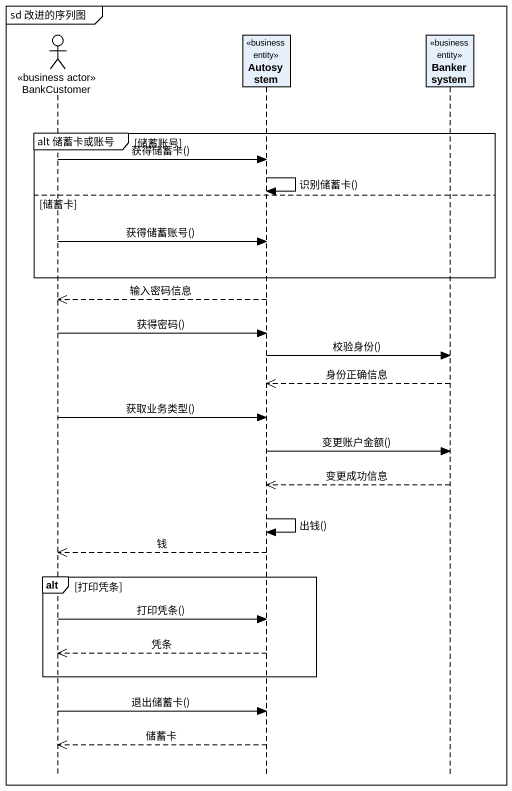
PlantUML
@startuml
mainframe sd 改进的序列图
hide footbox
actor BankCustomer <<business actor>>
participant Autosystem <<business entity>>
participant Bankersystem <<business entity>>

group alt 储蓄卡或账号 [储蓄账号]
  BankCustomer -> Autosystem : 获得储蓄卡()
  Autosystem -> Autosystem : 识别储蓄卡()
else 储蓄卡
  BankCustomer -> Autosystem : 获得储蓄账号()
end
Autosystem -->> BankCustomer : 输入密码信息
BankCustomer -> Autosystem : 获得密码()
Autosystem -> Bankersystem : 校验身份()
Bankersystem -->> Autosystem : 身份正确信息
BankCustomer -> Autosystem : 获取业务类型()
Autosystem -> Bankersystem : 变更账户金额()
Bankersystem -->> Autosystem : 变更成功信息
Autosystem -> Autosystem : 出钱()
Autosystem -->> BankCustomer : 钱
alt 打印凭条
  BankCustomer -> Autosystem : 打印凭条()
  Autosystem -->> BankCustomer : 凭条
end
BankCustomer -> Autosystem : 退出储蓄卡()
Autosystem -->> BankCustomer : 储蓄卡
@enduml
